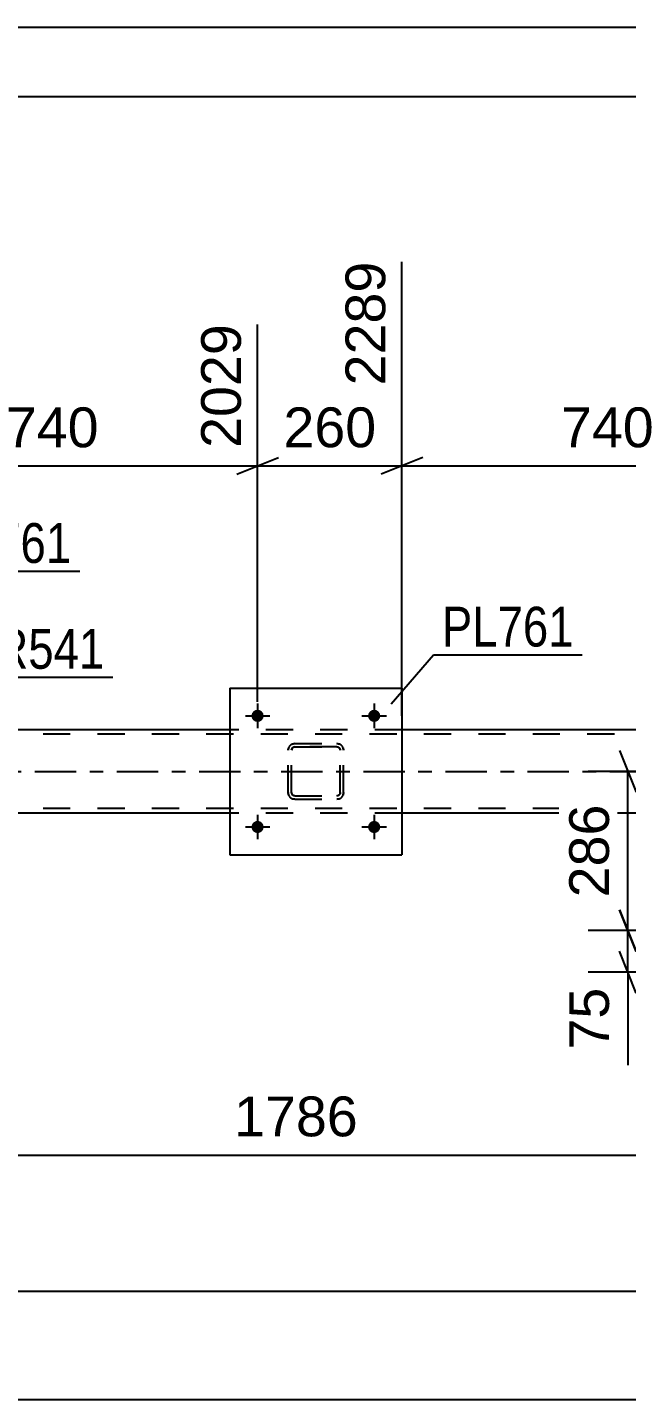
# Model space of a CAD drawing. Header units: millimetres. Extents: x -109 to 732, y -404 to 190.
# Drawn here: x 41.4 to 84.6, y 91.2 to 190 of the extents above; entities that cross this region are included whole.
import ezdxf

# ---------------------------------------------------------------- set-up
doc = ezdxf.new("R2010")
doc.units = ezdxf.units.MM
doc.linetypes.add('DXK_LINE_DOT2', pattern=[3.9198, 1.9599, -1.9599])
doc.linetypes.add('DXK_LINE_DOT3', pattern=[5.9187, 2.979, -0.9799, 0.9799, -0.9799])
doc.styles.add('Arial', font='ARIAL.TTF', dxfattribs={"height": 0.2})
doc.styles.add('Arial Narrow', font='ARIALN.TTF', dxfattribs={"height": 0.2})

# ---------------------------------------------------------------- blocks, each defined once
blk = doc.blocks.new('Unknown-717262461-1115')
at = {"color": 5, "linetype": 'Continuous'}
for p, q in [((731.85, 189.991), (-109.15, 189.991)), ((726.85, 184.991), (-104.15, 184.991))]:
    blk.add_line(p, q, dxfattribs=at)
blk = doc.blocks.new('Bolt-717262461-7022 - 6853')
at = {"linetype": 'Continuous'}
for points in [[(58.458, 140.438, -1), (57.578, 140.438, -1)], [(66.858, 140.438, -1), (65.978, 140.438, -1)]]:
    blk.add_hatch(color=1, dxfattribs=at).paths.add_polyline_path(points)
at = {"color": 1, "linetype": 'Continuous'}
for p, q in [((58.018, 141.318), (58.018, 139.558)), ((66.418, 141.318), (66.418, 139.558)), ((57.138, 140.438), (58.898, 140.438)), ((65.538, 140.438), (67.298, 140.438))]:
    blk.add_line(p, q, dxfattribs=at)
blk = doc.blocks.new('Bolt-717262461-7060 - 6853')
at = {"linetype": 'Continuous'}
for points in [[(58.458, 132.438, -1), (57.578, 132.438, -1)], [(66.858, 132.438, -1), (65.978, 132.438, -1)]]:
    blk.add_hatch(color=1, dxfattribs=at).paths.add_polyline_path(points)
at = {"color": 1, "linetype": 'Continuous'}
for p, q in [((57.138, 132.438), (58.898, 132.438)), ((58.018, 133.318), (58.018, 131.558)), ((65.538, 132.438), (67.298, 132.438)), ((66.418, 133.318), (66.418, 131.558))]:
    blk.add_line(p, q, dxfattribs=at)
blk = doc.blocks.new('Part-717262461-7106 - 6853')
at = {"color": 2, "linetype": 'Continuous'}
for p, q in [((56.018, 139.439), (28.418, 139.439)), ((96.016, 139.439), (68.418, 139.439)), ((56.018, 133.439), (28.418, 133.439)), ((94.334, 133.439), (68.418, 133.439))]:
    blk.add_line(p, q, dxfattribs=at)
at = {"color": 7, "linetype": 'DXK_LINE_DOT2'}
for p, q in [((68.418, 139.439), (56.018, 139.439)), ((636.415, 139.119), (-23.143, 139.119)), ((636.415, 133.759), (-23.143, 133.759)), ((68.418, 133.439), (56.018, 133.439))]:
    blk.add_line(p, q, dxfattribs=at)
at = {"color": 7, "linetype": 'DXK_LINE_DOT3'}
blk.add_line((-23.143, 136.439), (636.415, 136.439), dxfattribs=at)
blk = doc.blocks.new('Part-717262461-7120 - 6853')
at = {"color": 7, "linetype": 'DXK_LINE_DOT2'}
for p, q in [((60.514, 138.402), (60.698, 138.439)), ((60.698, 138.438), (60.514, 138.401)), ((60.698, 138.438), (60.698, 138.439)), ((60.698, 138.439), (63.738, 138.439)), ((60.698, 138.438), (63.738, 138.438)), ((63.738, 138.438), (63.738, 138.439)), ((63.738, 138.439), (63.921, 138.402)), ((63.921, 138.401), (63.738, 138.438)), ((60.218, 137.959), (60.254, 138.142)), ((60.254, 138.141), (60.218, 137.958)), ((60.218, 134.918), (60.218, 137.959)), ((60.476, 138.051), (60.458, 137.959)), ((60.458, 137.958), (60.476, 138.05)), ((60.458, 134.918), (60.458, 137.959)), ((60.528, 138.128), (60.476, 138.051)), ((60.476, 138.05), (60.528, 138.127)), ((60.606, 138.18), (60.528, 138.128)), ((60.528, 138.127), (60.606, 138.179)), ((60.698, 138.199), (60.606, 138.18)), ((60.606, 138.179), (60.698, 138.198)), ((60.698, 138.198), (60.698, 138.199)), ((63.738, 138.199), (60.698, 138.199)), ((60.698, 138.198), (63.738, 138.198)), ((63.738, 138.198), (63.738, 138.199)), ((63.829, 138.18), (63.738, 138.199)), ((63.738, 138.198), (63.829, 138.179)), ((63.907, 138.128), (63.829, 138.18)), ((63.829, 138.179), (63.907, 138.127)), ((63.959, 138.051), (63.907, 138.128)), ((63.907, 138.127), (63.959, 138.05)), ((63.978, 137.959), (63.959, 138.051)), ((63.959, 138.05), (63.978, 137.958)), ((63.978, 134.918), (63.978, 137.959)), ((64.181, 138.142), (64.218, 137.959)), ((64.218, 137.958), (64.181, 138.141)), ((64.218, 134.918), (64.218, 137.959)), ((60.254, 134.735), (60.218, 134.919)), ((60.218, 134.918), (60.254, 134.734)), ((60.458, 134.919), (60.476, 134.827)), ((60.476, 134.826), (60.458, 134.918)), ((60.476, 134.827), (60.528, 134.749)), ((60.528, 134.748), (60.476, 134.826)), ((60.698, 134.439), (60.514, 134.475)), ((60.514, 134.474), (60.698, 134.438)), ((60.528, 134.749), (60.606, 134.697)), ((60.606, 134.696), (60.528, 134.748)), ((60.606, 134.697), (60.698, 134.679)), ((60.698, 134.678), (60.606, 134.696)), ((60.698, 134.678), (60.698, 134.679)), ((60.698, 134.679), (63.738, 134.679)), ((60.698, 134.678), (63.738, 134.678)), ((60.698, 134.438), (60.698, 134.439)), ((60.698, 134.439), (63.738, 134.439)), ((60.698, 134.438), (63.738, 134.438)), ((63.738, 134.679), (63.829, 134.697)), ((63.829, 134.696), (63.738, 134.678)), ((63.738, 134.678), (63.738, 134.679)), ((63.921, 134.475), (63.738, 134.439)), ((63.738, 134.438), (63.921, 134.474)), ((63.738, 134.438), (63.738, 134.439)), ((63.829, 134.697), (63.907, 134.749)), ((63.907, 134.748), (63.829, 134.696)), ((63.907, 134.749), (63.959, 134.827)), ((63.959, 134.826), (63.907, 134.748)), ((63.959, 134.827), (63.978, 134.919)), ((63.978, 134.918), (63.959, 134.826)), ((64.218, 134.919), (64.181, 134.735)), ((64.181, 134.734), (64.218, 134.918))]:
    blk.add_line(p, q, dxfattribs=at)
at = {"color": 7, "linetype": 'DXK_LINE_DOT3'}
blk.add_line((62.218, 136.437), (62.218, 136.439), dxfattribs=at)
at = {"color": 7, "linetype": 'DXK_LINE_DOT2'}
for centre, start, end in [((60.698, 137.959), 112.5, 157.5), ((60.698, 137.958), 112.5, 157.5), ((63.738, 137.959), 22.5, 67.5), ((63.738, 137.958), 22.5, 67.5), ((60.698, 134.919), 202.5, 247.5), ((60.698, 134.918), 202.5, 247.5), ((63.738, 134.919), 292.5, 337.5), ((63.738, 134.918), 292.5, 337.5)]:
    blk.add_arc(centre, 0.48, start, end, dxfattribs=at)
blk = doc.blocks.new('Part-717262461-7125 - 6853')
at = {"color": 2, "linetype": 'Continuous'}
for p, q in [((56.018, 142.438), (56.018, 130.438)), ((56.018, 142.438), (68.418, 142.438)), ((68.418, 142.438), (68.418, 130.438)), ((56.018, 130.438), (68.418, 130.438))]:
    blk.add_line(p, q, dxfattribs=at)
blk = doc.blocks.new('StraightDimension-717262461-20908 - 6853')
at = {"color": 7, "linetype": 'Continuous'}
for p, q in [((84.087, 137.939), (85.287, 134.939)), ((97.016, 136.439), (81.837, 136.439)), ((84.687, 124.979), (84.687, 136.439)), ((85.287, 123.479), (84.087, 126.479)), ((95.498, 124.979), (81.837, 124.979))]:
    blk.add_line(p, q, dxfattribs=at)
at = {"color": 0}
blk.add_wipeout([(83.937, 134.644), (79.737, 134.644), (79.737, 126.773), (83.937, 126.773)], dxfattribs=at)
at = {"color": 3, "style": 'Arial'}
blk.add_text('286', height=2.8652, rotation=90.00021, dxfattribs=at).set_placement((83.337, 127.373))
blk = doc.blocks.new('StraightDimension-717262461-20250 - 6853')
at = {"color": 7, "linetype": 'Continuous'}
for p, q in [((68.418, 140.439), (68.418, 173.119)), ((98.016, 141.438), (98.016, 168.619)), ((69.918, 159.024), (66.918, 157.824)), ((96.516, 157.824), (99.516, 159.024)), ((68.418, 158.424), (98.016, 158.424))]:
    blk.add_line(p, q, dxfattribs=at)
at = {"color": 0}
blk.add_wipeout([(87.152, 159.174), (87.152, 163.374), (79.281, 163.374), (79.281, 159.174)], dxfattribs=at)
at = {"color": 3, "style": 'Arial'}
blk.add_text('740', height=2.8652, dxfattribs=at).set_placement((79.881, 159.774))
at = {"color": 0, "linetype": 'Continuous'}
blk.add_wipeout([(97.416, 169.219), (93.216, 169.219), (93.216, 159.124), (97.416, 159.124)], dxfattribs=at)
at = {"color": 3, "linetype": 'Continuous', "style": 'Arial'}
blk.add_text('3029', height=2.8652, rotation=90.00021, dxfattribs=at).set_placement((96.816, 159.724))
blk = doc.blocks.new('StraightDimension-717262461-7280 - 6853')
at = {"color": 7, "linetype": 'Continuous'}
blk.add_line((-23.143, 99.023), (648.515, 99.023), dxfattribs=at)
blk = doc.blocks.new('StraightDimension-717262461-7927 - 6853')
at = {"color": 7, "linetype": 'Continuous'}
blk.add_line((-23.943, 91.224), (649.315, 91.224), dxfattribs=at)
blk = doc.blocks.new('StraightDimension-717262461-8157 - 6853')
at = {"color": 7, "linetype": 'Continuous'}
for p, q in [((25.054, 129.438), (25.054, 106.423)), ((96.498, 123.979), (96.498, 106.423)), ((26.554, 109.423), (23.554, 108.223)), ((25.054, 108.823), (96.498, 108.823)), ((94.998, 108.223), (97.998, 109.423))]:
    blk.add_line(p, q, dxfattribs=at)
at = {"color": 0}
blk.add_wipeout([(65.823, 109.573), (65.823, 113.773), (55.729, 113.773), (55.729, 109.573)], dxfattribs=at)
at = {"color": 3, "style": 'Arial'}
blk.add_text('1786', height=2.8652, dxfattribs=at).set_placement((56.329, 110.173))
blk = doc.blocks.new('StraightDimension-717262461-20251 - 6853')
at = {"color": 7, "linetype": 'Continuous'}
for p, q in [((68.418, 140.439), (68.418, 173.119)), ((58.018, 141.438), (58.018, 168.619)), ((56.518, 157.824), (59.518, 159.024)), ((69.918, 159.024), (66.918, 157.824)), ((58.018, 158.424), (68.418, 158.424))]:
    blk.add_line(p, q, dxfattribs=at)
at = {"color": 0}
blk.add_wipeout([(67.153, 159.174), (67.153, 163.374), (59.282, 163.374), (59.282, 159.174)], dxfattribs=at)
at = {"color": 3, "style": 'Arial'}
blk.add_text('260', height=2.8652, dxfattribs=at).set_placement((59.882, 159.774))
at = {"color": 0, "linetype": 'Continuous'}
blk.add_wipeout([(67.818, 173.719), (63.618, 173.719), (63.618, 163.624), (67.818, 163.624)], dxfattribs=at)
at = {"color": 3, "linetype": 'Continuous', "style": 'Arial'}
blk.add_text('2289', height=2.8652, rotation=90.00021, dxfattribs=at).set_placement((67.218, 164.224))
blk = doc.blocks.new('StraightDimension-717262461-20252 - 6853')
at = {"color": 7, "linetype": 'Continuous'}
for p, q in [((28.418, 140.439), (28.418, 173.119)), ((58.018, 141.438), (58.018, 168.619)), ((29.918, 159.024), (26.918, 157.824)), ((56.518, 157.824), (59.518, 159.024)), ((28.418, 158.424), (58.018, 158.424))]:
    blk.add_line(p, q, dxfattribs=at)
at = {"color": 0}
blk.add_wipeout([(47.153, 159.174), (47.153, 163.374), (39.282, 163.374), (39.282, 159.174)], dxfattribs=at)
at = {"color": 3, "style": 'Arial'}
blk.add_text('740', height=2.8652, dxfattribs=at).set_placement((39.882, 159.774))
at = {"color": 0, "linetype": 'Continuous'}
blk.add_wipeout([(57.418, 169.219), (53.218, 169.219), (53.218, 159.124), (57.418, 159.124)], dxfattribs=at)
at = {"color": 3, "linetype": 'Continuous', "style": 'Arial'}
blk.add_text('2029', height=2.8652, rotation=90.00021, dxfattribs=at).set_placement((56.818, 159.724))
blk = doc.blocks.new('StraightDimension-717262461-20909 - 6853')
at = {"color": 7, "linetype": 'Continuous'}
for p, q in [((84.087, 126.479), (85.287, 123.479)), ((95.498, 124.979), (81.837, 124.979)), ((84.687, 121.988), (84.687, 124.979)), ((85.287, 120.488), (84.087, 123.488)), ((99.742, 121.988), (81.837, 121.988)), ((84.687, 121.988), (84.687, 115.291)), ((84.687, 121.988), (84.687, 115.291))]:
    blk.add_line(p, q, dxfattribs=at)
at = {"color": 0}
blk.add_wipeout([(83.937, 121.463), (79.737, 121.463), (79.737, 115.816), (83.937, 115.816)], dxfattribs=at)
at = {"color": 3, "style": 'Arial'}
blk.add_text('75', height=2.8652, rotation=90.00021, dxfattribs=at).set_placement((83.337, 116.416))
blk = doc.blocks.new('Mark-717262461-7091 - 6853')
at = {"color": 30, "linetype": 'Continuous'}
for p, q in [((27.228, 140.919), (34.501, 150.847)), ((34.501, 150.847), (45.205, 150.847))]:
    blk.add_line(p, q, dxfattribs=at)
at = {"color": 0}
blk.add_wipeout([(44.605, 151.447), (44.605, 154.447), (35.101, 154.447), (35.101, 151.447)], dxfattribs=at)
blk.add_wipeout([(44.605, 151.447), (44.605, 154.447), (35.101, 154.447), (35.101, 151.447)], dxfattribs=at)
at = {"color": 3, "style": 'Arial Narrow'}
blk.add_text('PL761', height=2.8633, dxfattribs=at).set_placement((35.101, 151.447))
blk = doc.blocks.new('Mark-717262461-7102 - 6853')
at = {"color": 30, "linetype": 'Continuous'}
for p, q in [((35.244, 138.97), (36.527, 143.23)), ((36.527, 143.23), (47.591, 143.23))]:
    blk.add_line(p, q, dxfattribs=at)
at = {"color": 0}
blk.add_wipeout([(46.991, 143.83), (46.991, 146.83), (37.127, 146.83), (37.127, 143.83)], dxfattribs=at)
blk.add_wipeout([(46.991, 143.83), (46.991, 146.83), (37.127, 146.83), (37.127, 143.83)], dxfattribs=at)
at = {"color": 3, "style": 'Arial Narrow'}
blk.add_text('TR541', height=2.8633, dxfattribs=at).set_placement((37.127, 143.83))
blk = doc.blocks.new('Mark-717262461-7121 - 6853')
at = {"color": 30, "linetype": 'Continuous'}
for p, q in [((67.653, 141.292), (70.698, 144.828)), ((70.698, 144.828), (81.402, 144.828))]:
    blk.add_line(p, q, dxfattribs=at)
at = {"color": 0}
blk.add_wipeout([(80.802, 145.428), (80.802, 148.428), (71.298, 148.428), (71.298, 145.428)], dxfattribs=at)
blk.add_wipeout([(80.802, 145.428), (80.802, 148.428), (71.298, 148.428), (71.298, 145.428)], dxfattribs=at)
at = {"color": 3, "style": 'Arial Narrow'}
blk.add_text('PL761', height=2.8633, dxfattribs=at).set_placement((71.298, 145.428))

msp = doc.modelspace()

# ---------------------------------------------------------------- block references
for name in ['Unknown-717262461-1115', 'Part-717262461-7125 - 6853', 'Bolt-717262461-7022 - 6853', 'Part-717262461-7106 - 6853', 'Part-717262461-7120 - 6853', 'Bolt-717262461-7060 - 6853']:
    msp.add_blockref(name, (0, 0))

# ---------------------------------------------------------------- next in the draw order: block references
for name in ['StraightDimension-717262461-20250 - 6853', 'StraightDimension-717262461-20908 - 6853']:
    msp.add_blockref(name, (0, 0))

# ---------------------------------------------------------------- next in the draw order: block references
for name in ['StraightDimension-717262461-20251 - 6853', 'StraightDimension-717262461-7280 - 6853']:
    msp.add_blockref(name, (0, 0))

# ---------------------------------------------------------------- next in the draw order: block references
for name in ['StraightDimension-717262461-20252 - 6853', 'Mark-717262461-7121 - 6853', 'StraightDimension-717262461-7927 - 6853']:
    msp.add_blockref(name, (0, 0))

# ---------------------------------------------------------------- next in the draw order: block references
for name in ['Mark-717262461-7091 - 6853', 'StraightDimension-717262461-8157 - 6853']:
    msp.add_blockref(name, (0, 0))

# ---------------------------------------------------------------- next in the draw order: block references
for name in ['Mark-717262461-7102 - 6853', 'StraightDimension-717262461-20909 - 6853']:
    msp.add_blockref(name, (0, 0))

doc.saveas('drawing.dxf')
